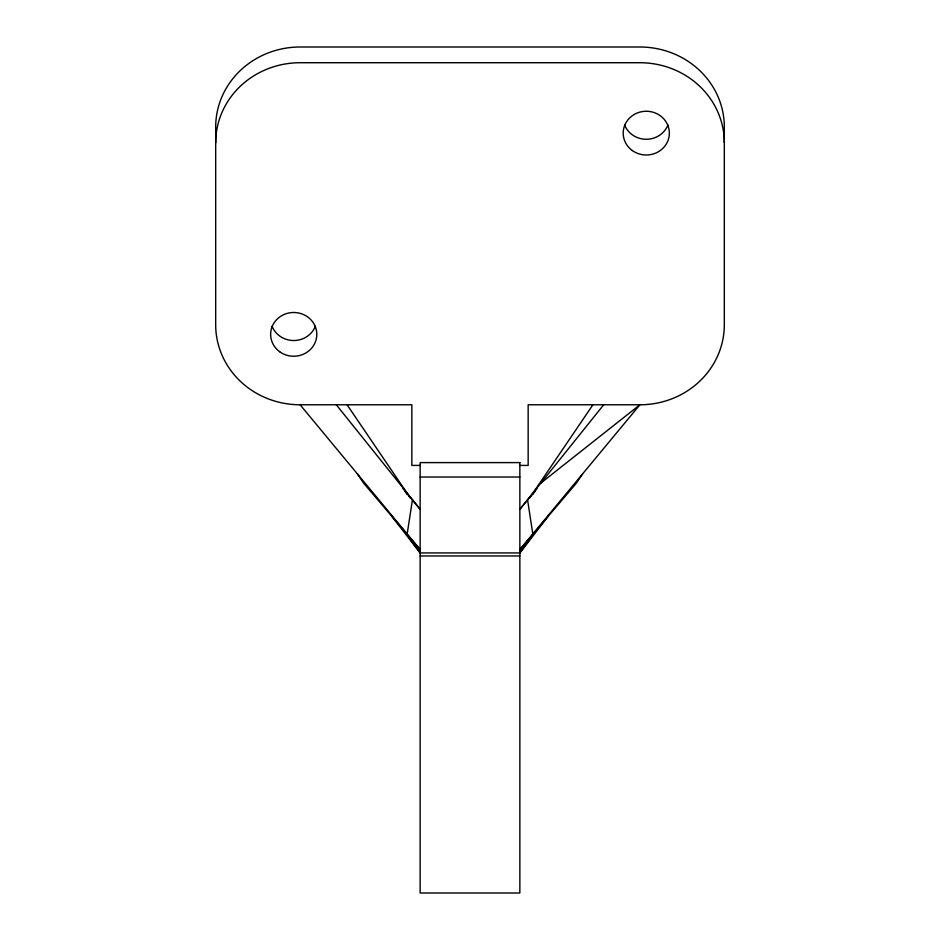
<?xml version="1.0" encoding="UTF-8"?>
<svg xmlns="http://www.w3.org/2000/svg" width="940" height="940" viewBox="0 0 940 940"><rect width="100%" height="100%" fill="white"/><g stroke="black" fill="none" stroke-linecap="round" stroke-linejoin="round"><path stroke-width="1.41" d="M407.185 533.99L412.448 499.692M529.432 498.318L592.999 404.658M582.577 473.936L576.49 483.031L519.855 549.618L639.893 404.776A84.424 80.017 0 0 0 724.317 324.758L724.317 127.017A84.424 80.017 0 0 0 639.893 47L300.107 47A84.424 80.017 0 0 0 215.683 127.017L215.683 324.758A84.424 80.017 0 0 0 300.107 404.776L420.145 549.618L363.51 483.031L357.423 473.936M532.827 494.44L535.248 491.009M391.827 516.33L420.145 552.932L519.855 552.932L531.077 537.598M519.855 552.932L548.173 516.33M603.692 404.776L519.855 509.28L536.869 488.73M540.911 483.031L639.893 404.776L528.163 404.776L528.163 465.418L519.855 465.418M300.107 404.776L411.838 404.776L411.838 465.418L420.145 465.418M420.145 477.038L519.855 477.038M420.145 555.963L519.855 555.963M403.131 488.73L420.145 509.28L336.309 404.776M408.923 537.598L420.145 552.932M404.752 491.009L407.173 494.44M347.001 404.658L410.569 498.318M527.552 499.692L532.816 533.99M724.317 142.727A84.424 80.017 0 0 0 639.893 62.722L300.107 62.722A84.424 80.017 0 0 0 215.683 142.727M315.382 326.227A23.089 21.879 0 0 1 293.726 340.527A23.089 21.879 0 0 1 272.071 326.227M667.929 124.985A23.089 21.879 0 0 1 646.274 139.285A23.089 21.879 0 0 1 624.618 124.985M519.855 462.609L420.145 462.609L420.145 893L519.855 893L519.855 462.609M279.732 351.772A23.089 21.879 0 0 0 316.615 337.143A23.089 21.879 0 0 0 284.82 314.183A23.089 21.879 0 0 0 279.732 351.772M632.291 150.529A23.089 21.879 0 0 0 669.174 135.9A23.089 21.879 0 0 0 637.367 112.941A23.089 21.879 0 0 0 632.291 150.529"/></g></svg>
